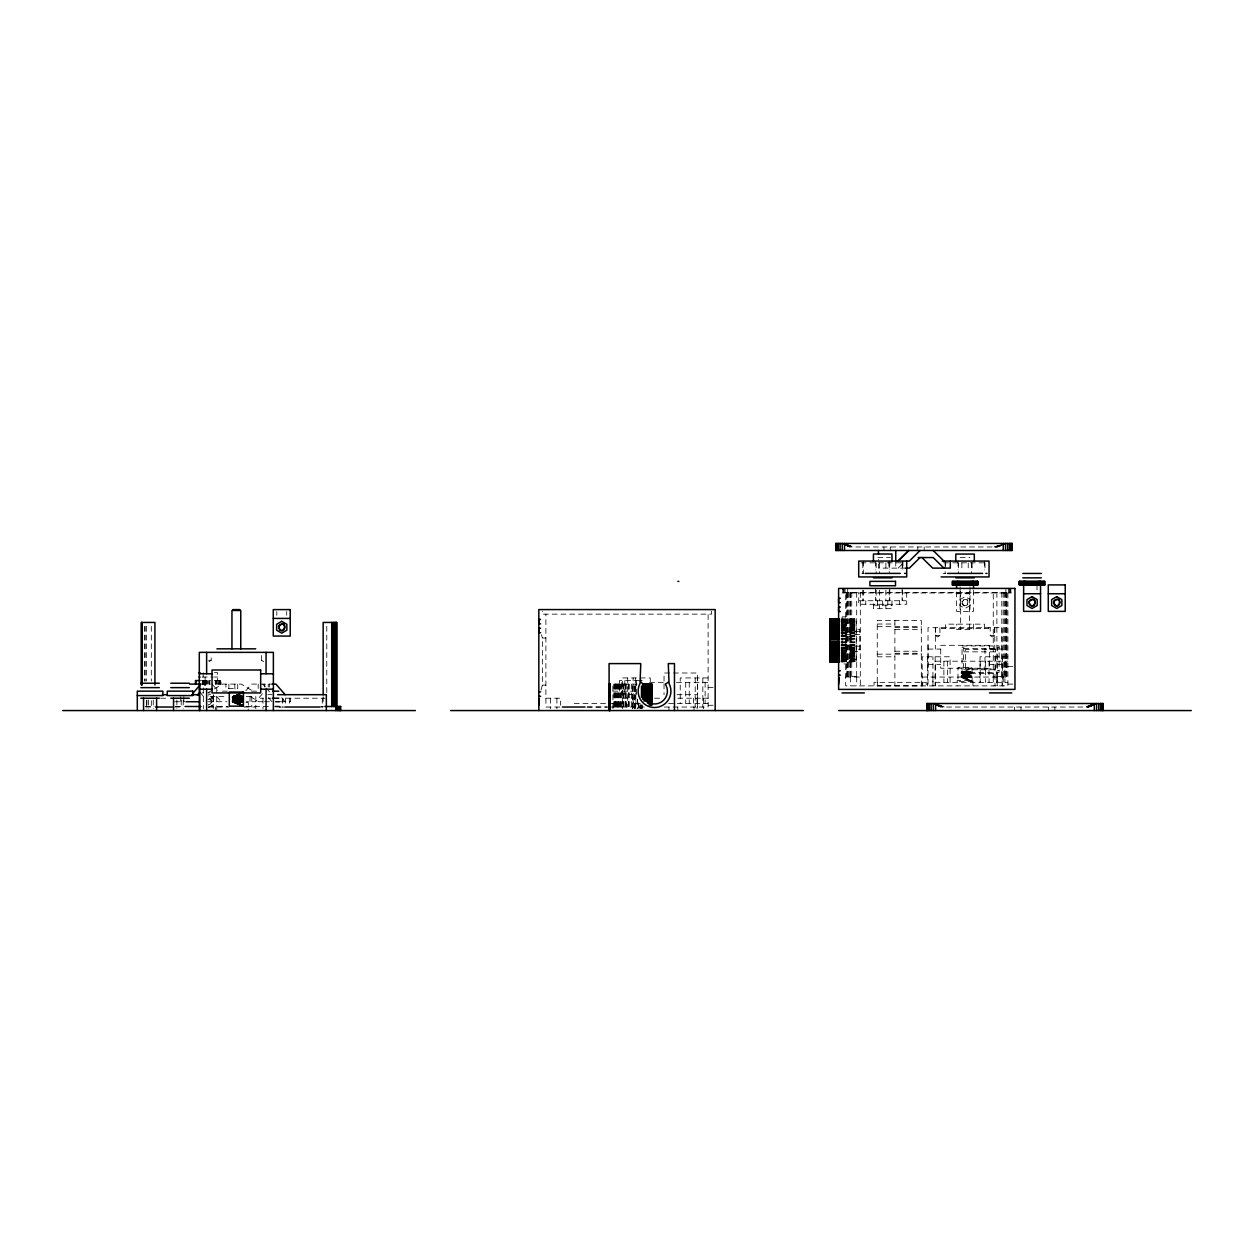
<?xml version="1.0" encoding="UTF-8"?>
<svg xmlns="http://www.w3.org/2000/svg" width="1254" height="1254" viewBox="0 0 1254 1254"><rect width="100%" height="100%" fill="white"/><g stroke="black" fill="none" stroke-linecap="round" stroke-linejoin="round"><path stroke-width="0.75" stroke-dasharray="5 3.75" d="M633.145 698.212L633.145 707.037L633.145 677.944M697.396 698.212L697.396 707.037L697.396 677.944M932.929 677.05L932.929 685.875L932.929 656.782M997.181 677.05L997.181 685.875L997.322 647.691L999.093 647.691M971.662 677.458C972.9 673.602 963.511 675.263 967.006 676.611C958.699 675.091 972.226 680.891 971.239 675.922M971.662 673.774C973.323 670.185 961.661 670.702 961.207 673.1C965.392 675.687 966.897 673.508 967.006 672.661M961.912 675.483L970.408 675.467L964.545 675.671L970.204 675.545L970.674 677.379L970.502 675.42L962.053 675.42L961.175 676.611L965.799 677.521L966.74 675.608L968.323 675.922M967.006 672.802L966.019 673.429L965.58 671.799L962.304 671.799L970.58 671.783L970.847 672.802L970.502 673.853L970.549 671.752L961.912 671.815L970.549 671.752L962.147 671.752L967.383 671.799M971.254 672.16L971.536 673.853L962.163 673.837L966.787 673.727L967.336 672.614L961.975 671.768L967.963 671.752L962.147 671.752M967.006 676.611C964.467 676.752 969.64 677.458 964.639 677.489M967.931 672.332L963.464 672.426L966.85 671.799L964.357 672.254L966.442 672.505L966.395 673.429L968.323 672.254M970.721 673.586C953.73 674.574 966.364 673.273 967.916 672.505M967.916 673.1L966.379 673.523L965.988 672.254L965.674 673.853L962.1 673.853L970.549 673.853L962.037 673.806L968.715 673.853M970.455 671.752L962.147 671.768L968.307 673.257M963.385 672.943C975.753 671.909 953.479 675.436 969.154 676.172M967.006 676.47L966.991 677.411L962.179 677.536L971.536 677.521L965.674 677.505L967.006 675.843L965.799 677.521L961.928 677.505M970.831 672.943L961.175 672.943L967.602 672.003L961.787 672.16M966.787 676.611C965.345 675.937 965.784 676.925 967.586 675.843M967.273 672.426L967.43 671.752M967.586 676.016C962.492 675.013 960.282 679.762 969.013 677.521L962.1 677.521L970.11 677.411M962.147 677.521L968.793 677.442L965.846 677.536L966.332 675.608L967.006 676.172L962.037 675.451L970.298 675.624M967.006 675.843L966.035 677.521L969.044 677.505M967.916 676.768C954.639 680.953 969.671 673.884 965.972 677.113C957.79 677.771 965.392 674.26 969.624 675.592M961.207 672.505L999.093 672.379L999.093 645.935L962.053 645.935L962.053 672.379C970.847 678.195 963.276 670.827 966.928 672.254M970.11 677.176L962.21 677.066L962.21 675.875L968.558 675.42L963.558 675.514L963.793 673.586L962.179 673.853L963.182 672.943L967.586 673.257M963.182 672.943L962.194 672.254L967.242 672.332L961.724 671.925L970.235 672.16M962.226 677.505L966.959 677.505L962.163 677.505L966.991 677.458L965.502 677.505L965.502 671.752L967.147 671.768L962.304 671.752L966.05 671.768L962.21 672.207L965.862 672.081L966.364 673.602L961.99 673.664M962.147 675.42C966.944 674.197 969.013 680.326 962.523 677.411L966.568 677.113M965.941 673.602L961.379 673.429L971.552 673.853L962.163 673.837L965.502 673.821L966.238 672.802L965.643 673.837L961.724 673.664M967.633 673.821L962.351 673.837L968.48 673.853L965.799 673.821L966.787 672.802M970.815 676.831L961.207 676.768L967.602 677.191L964.42 675.843L968.182 675.436M968.793 675.514L964.859 675.451L970.518 675.42L962.21 675.875L963.636 675.577L963.48 672.081L969.154 672.505M967.351 672.943L961.614 672.661M966.991 671.815L965.721 672.52M961.818 675.545C968.778 674.495 967.477 672.975 961.708 673.727M962.084 671.862L966.066 671.768L965.376 673.586M968.48 673.853L966.756 673.523M966.677 673.257L962.21 673.398L968.292 673.1M965.69 671.768C966.411 672.348 967.289 671.94 963.918 672.081M962.037 676.329L966.129 677.191L966.113 675.483L962.273 675.42L968.01 675.436L962.304 675.42L966.568 675.843M966.74 673.664L963.197 673.712M963.683 676.611L965.737 675.749L967.273 676.094L963.495 676.172L967.32 676.611M967.273 673.351L962.382 673.853L966.991 673.79L963.041 673.351M970.392 672.144L963.527 672.52L965.298 672.081M966.991 677.27C966.003 678.665 963.511 674.777 967.116 675.812L965.533 675.734M966.176 676.611L961.442 675.922M970.831 673.1L961.207 673.1L966.238 673.257L963.824 672.928M963.495 676.094L969.64 675.843M966.803 673.837L961.285 673.179M966.332 672.943L962.21 673.398L964.451 673.727M967.586 676.846L962.21 677.066L966.27 677.113M971.207 676.737C954.905 677.709 970.957 676.658 961.787 675.843M962.273 675.436L963.95 675.545C972.963 669.949 950.704 680.06 970.627 675.483M963.197 673.1L964.655 673.1L962.179 673.257L966.568 673.257M963.605 676.941L972.101 681.471L957.993 681.471L957.993 667.363L972.101 667.363L972.101 681.471L963.605 676.941L968.292 676.768M970.392 675.828L964.154 675.843L964.89 676.376M965.69 672.254L963.636 672.426M962.461 673.649L963.84 673.1L961.504 673.179M969.499 675.734L964.922 676.172L969.844 676M966.395 673.429L962.32 673.539L967.069 673.508L964.295 673.257L966.191 673.1M541.038 690.139L542.355 685.107L542.355 638.035L541.477 634.696M966.097 673.351L962.131 673.1M964.561 673.351L971.207 673.069M966.332 673.664L969.561 673.712M971.286 672.066L963.918 672.128L972.101 667.363L962.21 672.207L964.828 672.426M964.31 672.332L964.483 673.523L967.289 673.147M967.116 677.521L964.138 676.611M963.965 673.429L961.348 673.1M970.69 677.332L962.414 677.521L966.615 677.521M967.273 677.113L964.028 676.941L972.101 681.471C947.93 674.307 977.524 678.743 961.818 677.411L963.354 677.27M964.953 672.081C957.946 671.799 968.386 671.454 964.702 672.003L969.185 672.332M965.941 677.113L961.614 676.329M964.655 675.451L967.147 675.436L962.508 675.42L970.11 675.545L961.473 676.172M962.429 677.505L966.176 677.348L962.147 676.846M965.266 673.429L966.16 673.257M245.831 690.719L251.568 684.104L272.181 684.104M262.399 693.807L255.518 701.738L246.145 701.738M965.799 673.602L962.398 673.853L965.533 673.539M968.496 671.752L967.68 671.768M968.323 677.019L964.295 676.314M898.115 568.125L903.46 562.827M965 675.467L967.242 675.436L962.084 675.545L964.937 675.687M962.837 675.671L969.154 675.561M964.718 676.172L963.527 676.188L966.426 676.016M963.871 675.608L966.066 673.821L965.204 673.79M969.561 677.379L963.213 676.784L969.185 676.941M968.981 677.505L967.649 677.536L970.549 677.521L963.354 677.489L972.101 681.471L963.777 677.019L966.191 676.768L961.442 677.019M962.962 677.521L966.066 677.505M962.131 676.031L966.238 676.941L962.131 676.768M962.994 671.752L970.204 671.878L962.523 671.768M209.01 661.626L211.205 660.309L211.205 655.544M939.92 627.674L939.92 635.621L937.71 636.938L935.515 635.621L935.515 627.674M994.579 627.674L994.579 635.621L992.384 636.938L990.174 635.621L990.174 627.674M970.58 671.783L964.514 671.94L965.611 671.752M207.96 692.772L212.772 689.888M214.371 688.916L222.397 684.104L241.254 684.104L252.477 690.844M207.96 699.826L214.371 695.97M965.016 677.473L965.69 677.458M970.11 673.492L962.414 673.853L964.483 673.774M208.274 707.648L213.384 704.701L213.384 698.791L208.274 695.845M970.173 605.51L965.063 608.456L959.953 605.51L959.953 599.6L965.063 596.653L970.173 599.6M965.815 675.608L964.765 676.016L965.705 675.843M846.56 544.142L853.284 546.963L843.629 544.017L850.275 546.963L842.986 544.142L849.961 546.963L842.798 544.142L849.82 546.963L997.949 546.963L1005.003 544.142L995.598 546.963L1001.429 544.142M1094.491 704.09L1086.669 707.037L1092.5 704.215M1004.14 544.017L994.485 546.963L1001.209 544.142M1095.212 704.09L1087.422 707.037L1093.66 704.215M1095.777 704.09L1088.064 707.037L1094.46 704.215M935.453 704.215L941.848 707.037L934.058 704.215L941.033 707.037L933.869 704.215L940.892 707.037L1089.021 707.037L1095.949 704.215L1088.064 707.037M1092.281 704.215L1085.556 707.037L1093.598 704.09M995.598 546.963L1002.432 544.142M1086.669 707.037L1093.504 704.215M996.35 546.963L1003.247 544.142M1087.422 707.037L1094.319 704.215M997.494 546.963L1004.501 544.142M962.617 675.53L965.58 675.467M1095.918 704.215L1089.021 707.037M1088.566 707.037L1095.573 704.215M964.655 671.94L965.627 671.862L961.473 672.505M961.614 676.611L967.351 676.47M964.561 673.179L969.185 673.257M965.423 677.505L963.15 677.113M962.053 647.691L963.824 647.691L963.15 673.837L963.95 673.696M964.373 676.846L966.787 676.768M963.48 677.458L972.101 681.471M964.342 677.113L965.658 676.846L961.175 676.611L970.831 676.611M964.843 673.617L966.176 673.664M964.906 676.016L966.568 676.016M965.266 672.505L966.568 672.426M963.072 677.411L964.342 677.411M963.26 675.608L965.941 675.843M970.173 671.752L963.527 671.752M962.037 672.943L964.373 672.943M963.229 677.505L964.122 677.536M969.859 671.768L963.918 672.128M969.546 671.862L970.424 671.783M969.044 675.436L969.546 675.545M966.536 672.003L967.179 671.768M963.527 676.188L965.266 676.094M963.495 673.837C964.577 674.025 962.617 676.361 963.95 675.451M963.527 672.222L964.498 672.442L962.147 672.426M965.016 673.257L965.941 673.257M969.499 677.505L968.715 677.521M968.919 671.768L963.668 671.752M965.251 676.016L963.103 675.749M962.194 675.922L964.498 676.11L962.147 676.094M962.508 675.436L965.392 675.514M967.195 672.254L965.611 672.332M969.076 671.768L970.267 671.752L969.201 671.752M965.047 672.661L963.824 672.646L967.336 672.614M963.683 672.943L964.828 672.928M967.9 673.853L969.969 673.837M962.32 677.207L967.069 677.191M963.542 675.514L963.291 673.821L963.668 675.42M961.442 673.351L963.244 673.335M963.072 677.207L967.837 677.489M962.774 672.943L969.687 672.943L961.175 672.661L970.188 672.363M962.774 676.611L969.687 676.611M965.125 672.677L969.154 672.661M963.354 672.505L969.154 672.802M964.687 675.749L969.185 676.016M961.504 676.846L963.636 676.846L961.348 676.768M963.103 672.081L964.702 672.081M877.863 557.544L890.293 557.544M960.203 557.591L969.906 557.591M861.012 562.827L904.4 562.827M943.525 562.827L948.823 562.827M952.742 562.827L986.13 562.827M905.576 568.125L878.474 568.125L878.474 559.3M861.937 573.407L863.975 573.407M943.118 573.407L945.751 573.407M842.139 592.985L1011.429 592.985M956.583 593.738L973.527 593.738M859.241 600.744L906.172 600.744M873.442 605.149L891.97 605.149M845.666 616.874L842.139 616.874L842.139 663.946L845.666 663.946M841.136 618.896L856.247 618.896L856.247 661.924L841.136 661.924M841.136 619.257L856.247 618.99M841.136 619.523L856.247 619.523M841.136 619.899L856.247 619.993M841.136 620.244L856.247 620.244M841.136 620.495L856.247 620.495M841.136 620.981L856.247 620.981M841.136 621.216L856.247 621.216M841.136 621.388L856.247 621.388M841.136 621.843L856.247 621.843M841.136 622.125L856.247 622.125M849.193 622.235L856.247 622.235M841.136 622.689L856.247 622.799M841.136 623.646L856.247 623.583M877.251 624.022L894.886 624.022M841.136 624.335L856.247 624.335M841.136 624.743L856.247 624.743M841.136 625.495L856.247 625.495M841.136 625.668L856.247 625.668M841.136 626.326L856.247 626.326M877.251 626.655L921.329 626.655M841.136 627L856.247 627M894.886 627.549L921.329 627.549M841.136 627.658L856.247 627.658M841.136 628.05L856.247 628.05M841.136 628.583L856.247 628.583M849.193 629.304L859.774 629.304L859.774 651.531L849.193 651.531M841.136 629.524L856.247 629.524M894.886 629.602L921.329 629.602M841.136 630.072L856.247 630.072M841.136 630.684L856.247 630.684M841.136 631.091L856.247 631.091M859.774 631.593L846.011 631.593L846.011 649.227L859.774 649.227M841.136 632.282L856.247 632.282M841.136 632.706L856.247 632.706M841.136 633.505L856.247 633.505M841.136 633.787L856.247 633.787M846.011 634.634L859.774 634.634M841.136 635.198L856.247 635.198M841.136 635.48L856.247 635.48M935.515 635.621L939.92 635.621M990.174 635.621L994.579 635.621M841.136 636.483L856.247 636.483M841.136 636.624L856.247 636.624M542.355 638.035L545.882 638.035M841.136 638.223L856.247 638.223M841.136 638.364L856.247 638.364M841.136 639.54L856.247 639.54M841.136 641.296L856.247 641.296M841.136 642.471L856.247 642.471M841.136 642.612L856.247 642.612M841.136 644.211L856.247 644.211M841.136 644.352L856.247 644.352M841.136 645.355L856.247 645.355M928.023 645.308L928.023 668.241M841.136 645.638L856.247 645.638M846.011 646.202L859.774 646.202M841.136 647.048L856.247 647.048M841.136 647.33L856.247 647.33M841.136 648.13L856.247 648.13M841.136 648.553L856.247 648.553M963.824 648.584L997.322 648.584M928.023 649.07L940.719 649.07M989.375 649.07L1002.087 649.07M841.136 649.744L856.247 649.744M841.136 650.152L856.247 650.152M841.136 650.763L856.247 650.763M841.136 651.312L856.247 651.312M894.886 651.218L921.329 651.218M963.824 651.845L997.322 651.845M841.136 652.252L856.247 652.252M841.136 652.785L856.247 652.785M841.136 653.177L856.247 653.177M894.886 653.287L921.329 653.287M841.136 653.836L856.247 653.836M877.251 654.165L921.329 654.165M841.136 654.51L856.247 654.51M841.136 655.168L856.247 655.168M841.136 655.34L856.247 655.34M841.136 656.093L856.247 656.093M841.136 656.5L856.247 656.5M877.251 656.814L894.886 656.814M1007.902 656.782L980.017 656.782L980.017 682.348M841.136 657.253L856.247 657.19M841.136 658.036L856.247 658.146M849.193 658.601L856.247 658.601M841.136 658.711L856.247 658.711M841.136 658.993L856.247 658.993M841.136 659.855L856.247 659.855M208.556 660.309L211.205 660.309M261.475 655.544L261.475 660.309L263.215 660.309M841.136 660.356L856.247 660.356M841.136 660.592L856.247 660.592M841.136 660.936L856.247 660.936M841.136 661.313L856.247 661.313M935.076 661.187L1007.902 661.187M841.136 661.579L856.247 661.579M841.136 661.595L856.247 661.595M928.023 664.495L940.719 664.495M989.375 664.495L1002.087 664.495M1007.902 666.47L1013.201 666.47M963.824 669.746L997.322 669.746M997.322 670.624L999.093 670.624M961.567 672.081L969.499 672.066M214.418 672.646L217.538 672.646L217.538 680.577M961.787 673.429L997.322 673.523M961.567 675.749L970.235 675.843M961.207 676.172L971.207 676.172M961.175 676.329L969.687 676.329M202.145 677.05L213.384 677.05M214.418 677.05L217.538 677.05M845.666 677.05L860.307 677.05L860.307 685.875M922.192 677.05L1007.902 677.05M708.118 677.944L680.232 677.944L680.232 703.51M201.486 680.577L210.5 680.577M214.23 680.577L221.065 680.577L221.002 684.104L214.23 684.104M639.399 680.577L619.46 680.577L619.46 691.158M649.541 682.348L663.397 682.348M676.486 682.348L708.118 682.348M935.076 682.348L1007.902 682.348M200.828 684.104L210.311 684.104M637.22 684.104L612.861 684.104L612.971 708.667M1007.902 684.104L1013.201 684.104M542.355 685.107L545.882 685.107M708.118 687.631L713.416 687.631M222.397 691.158L228.056 691.158M251.568 691.158L259.076 691.158M612.924 691.158L636.907 691.158M201.941 692.929L203.462 692.929M208.274 692.929L210.311 692.929M208.525 694.685L210.578 694.685M267.807 694.685L272.118 694.685M677.066 694.685L697.537 694.685L697.537 673.006L664.04 673.006L664.04 682.035M210.123 696.456L227.052 696.456M246.207 696.456L253.512 696.456M160.637 698.212L168.506 698.212M260.268 698.212L263.418 698.212M267.964 698.212L271.083 698.212M286.116 698.212L325.147 698.212M545.882 698.212L560.522 698.212L560.522 705.265M622.407 698.212L637.032 698.212M654.557 698.212L662.363 698.212M677.818 698.212L708.118 698.212M174.619 701.738L184.746 701.738M208.133 701.738L227.052 701.738M262.666 701.738L258.888 701.738L249.264 695.97M264.453 701.738L272.118 701.738M280.426 701.738L290.583 701.738L290.583 698.212M246.003 702.632L248.339 702.632L248.214 710.563M574.269 703.51L607.14 703.51M608.833 703.51L626.467 703.51L626.467 707.037M635.292 703.51L642.346 703.51M668.554 703.51L708.118 703.51M708.118 705.265L713.416 705.265M145.229 706.504L154.038 706.504M175.544 706.504L184.416 706.504M208.76 706.504L227.899 706.504M245.878 706.504L271.287 706.504M320.726 706.504L323.203 706.504M145.73 707.037L153.662 707.037M174.619 707.037L183.225 707.037M208.525 707.037L228.996 707.037M244.091 707.037L255.283 707.037M281.586 707.037L283.733 707.037M320.993 707.037L323.14 707.037M559.739 707.037L545.882 707.037L545.882 614.146M586.872 707.037L645.34 707.037M664.291 707.037L708.118 707.037L708.118 614.146M587.499 707.037L607.014 707.037M608.833 707.037L622.407 707.037M966.129 672.081L962.508 671.768L965.329 672.363M961.912 673.602L969.844 673.273M969.06 673.853L970.251 673.853M962.806 672.505L967.571 672.943M962.806 676.172L967.571 676.611M961.442 672.254L963.244 672.269L961.316 672.332M965.251 676.329L963.871 676.329L965.031 676.47M965.533 672.066L967.069 672.081M961.316 676.016L963.182 676.031M963.824 676.596L964.922 677.113M962.084 677.411L964.843 677.348M963.809 673.257L965.266 673.069M962.194 677.019L965.345 676.956M964.624 672.348L963.558 672.175M962.241 675.843L963.997 675.922M964.984 673.1L964.138 672.975M936.315 704.09L944.356 707.037L937.631 704.215M846.325 544.142L852.171 546.963L843.049 544.017M935.421 704.09L943.243 707.037L937.412 704.215M934.7 704.09L942.491 707.037L936.252 704.215M843.268 544.142L850.275 546.963M934.34 704.215L941.346 707.037M843.801 544.142L850.776 546.963M842.892 544.142L849.82 546.963M844.506 544.142L851.419 546.963M935.594 704.215L942.491 707.037M845.337 544.142L852.171 546.963M936.409 704.215L943.243 707.037M261.475 660.309L263.685 661.626M281.664 697.773L285.113 701.738M262.807 684.104L265.111 686.753M266.256 688.085L270.848 693.368M268.544 697.773L271.993 701.738M212.051 684.104L217.788 690.719M216.644 696.456L221.221 701.738M200.091 692.49L203.54 696.456M969.452 629.445L969.452 591.559M1054.896 707.037L1054.896 710.563M1048.548 707.037L1048.548 710.563M1037.011 584.913L1037.011 590.587M1021.007 707.037L1021.007 710.563M1014.658 707.037L1014.658 710.563M1010.896 588.408L1010.896 592.452L842.672 592.452L842.672 588.408M1010.238 588.408L1010.238 592.452M1009.486 588.408L1009.486 592.452M1008.498 588.408L1008.498 592.452M1007.902 592.985L1007.902 685.875L845.666 685.875L845.666 592.985M1006.852 592.452L1006.852 676.533L993.262 676.533L993.262 592.452M1006.649 592.452L1006.649 676.533M1006.178 592.452L1006.178 676.533M1005.88 588.408L1005.88 592.452M1005.426 592.452L1005.426 676.533M1004.909 661.187L1004.909 682.348M1004.454 592.452L1004.454 676.533M1003.231 592.452L1003.31 676.533M1003.231 677.05L1003.231 685.875M1002.604 656.782L1002.604 685.875M1002.087 685.875L1002.087 627.674L928.023 627.674L928.023 685.875M1001.821 592.452L1001.821 676.533M996.883 592.452L996.883 676.533M996.883 677.05L996.883 685.875M994.767 627.674L994.767 649.07M994.986 656.782L994.986 685.875M993.262 677.05L993.262 685.875M989.03 661.187L989.03 682.348M988.654 627.674L988.654 628.567L941.378 628.567L941.378 627.674M985.503 661.187L985.503 682.348M984.986 562.827L984.986 569.88M984.986 648.584L984.986 669.746M984.453 561.071L984.453 569.88M984.453 628.567L984.453 624.147L945.657 624.147L945.657 628.567M980.22 661.187L980.22 682.348M973.527 590.211L973.527 611.372L956.583 611.372L956.583 590.211M973.402 624.147L973.402 629.445L956.677 629.445L956.677 624.147M972.979 685.875L972.979 680.577L957.147 680.577L957.147 685.875M972.116 562.827L972.116 569.88M971.584 562.874L971.584 573.454M970 586.809L970 611.372M968.229 562.874L968.229 569.927M961.881 562.874L961.881 569.927M960.642 591.559L960.642 629.445M960.109 586.809L960.109 611.372M958.542 562.874L958.542 573.454M958.009 561.071L958.009 569.88M950.077 682.348L950.077 656.782L922.207 656.782L922.192 685.875L874.054 685.875L874.054 682.348L926.251 682.348L926.251 685.875M947.413 661.187L947.413 682.348M945.657 561.071L945.657 566.353M945.124 562.827L945.124 573.407M943.886 661.187L943.886 682.348M935.343 627.674L935.343 649.07M935.343 664.495L935.343 685.875M935.123 656.782L935.123 685.875M927.49 656.782L927.49 685.875M924.182 546.963L924.182 550.49M922.725 682.348L922.725 685.875M921.329 685.875L921.329 620.479L877.251 620.479L877.251 685.875M917.818 546.963L917.818 550.49M906.705 592.452L906.705 604.271L858.708 604.271L858.708 592.452M902.958 561.071L902.958 568.125M902.629 562.827L902.629 569.88M902.629 590.164L902.629 600.744M902.096 561.071L902.096 569.88M902.096 588.408L902.096 600.744M899.635 600.744L899.635 604.271M895.748 561.071L895.748 568.125M894.886 620.479L894.886 685.875M891.97 600.744L891.97 608.676L873.442 608.676L873.442 600.744M890.293 546.963L890.293 550.49M889.76 561.071L889.76 569.88M889.76 588.408L889.76 600.744M889.227 562.827L889.227 573.407M889.227 590.164L889.227 600.744M888.992 561.071L888.992 568.125M887.816 600.744L887.816 605.149M885.888 562.827L885.888 569.88M885.888 590.164L885.888 600.744M885.888 605.149L885.888 608.676M883.929 546.963L883.929 550.49M882.706 600.744L882.706 605.149M879.524 562.827L879.524 573.407M879.524 590.164L879.524 600.744M879.524 605.149L879.524 608.676M877.596 600.744L877.596 605.149M877.581 682.348L877.581 685.875M876.185 562.827L876.185 573.407M876.185 590.164L876.185 600.744M875.653 561.071L875.653 569.88M875.653 588.408L875.653 600.744M865.777 600.744L865.777 604.271M863.301 561.071L863.301 573.407M863.301 590.164L863.301 600.744M862.783 562.827L862.783 573.407M862.783 590.164L862.783 600.744M860.307 592.452L860.307 676.533L846.732 676.533L846.732 592.452M856.686 592.452L856.686 676.533M856.686 677.05L856.686 685.875M851.748 592.452L851.748 676.533M850.337 592.452L850.337 676.533M850.337 677.05L850.337 685.875M850.259 592.452L850.259 676.533M849.115 592.452L849.115 676.533M848.143 592.452L848.143 676.533M847.688 588.408L847.688 592.452M847.39 592.452L847.39 676.533M846.92 592.452L846.92 676.533M845.071 588.408L845.071 592.452M844.083 588.408L844.083 592.452M843.331 588.408L843.331 592.452M842.86 588.408L842.86 592.452M711.645 611.09L711.645 614.146L542.355 614.146L542.355 611.09M705.124 682.348L705.124 703.51M703.447 698.212L703.447 708.792M702.82 677.944L702.82 707.037M697.099 698.212L697.099 708.792M695.202 677.944L695.202 707.037M694.011 707.037L694.011 710.563M693.478 698.212L693.478 707.037M689.245 682.348L689.245 703.51M685.719 682.348L685.719 703.51M677.787 707.037L677.787 710.563M668.962 707.037L668.962 710.563M664.04 683.853L664.04 694.685M650.293 681.627L650.293 677.944L622.407 677.944L622.454 708.667M642.424 704.889L642.424 708.667M641.484 704.889L641.484 708.667M640.935 704.889L640.935 708.667M640.324 704.889L640.324 708.667M639.916 704.889L639.916 708.667M638.725 703.008L638.725 708.667M638.302 703.008L638.302 708.667M637.502 699.23L637.502 708.667M637.22 699.23L637.22 708.667M636.358 680.577L636.358 694.34L621.765 694.34L621.765 680.577M635.809 684.104L635.809 708.667M635.339 677.944L635.527 708.667M631.467 684.104L631.467 708.667M629.712 684.104L629.712 708.667M628.536 684.104L628.536 708.667M628.395 684.104L628.395 708.667M627.705 677.944L627.705 707.037M626.796 684.104L626.655 708.667M625.652 684.104L625.652 708.667M625.37 684.104L625.37 708.667M624.805 680.577L624.805 694.34M623.959 684.104L623.959 708.667M623.677 684.104L623.677 708.667M622.862 684.104L622.862 708.667M621.263 684.104L621.263 708.667M620.855 684.104L620.855 708.667M620.244 684.104L620.244 708.667M619.695 684.104L619.695 708.667M618.755 684.104L618.755 708.667M618.222 684.104L618.222 708.667M617.814 684.104L617.814 708.667M617.172 684.104L617.172 708.667M616.482 684.104L616.482 708.667M615.839 684.104L615.839 708.667M615.667 684.104L615.667 708.667M614.899 684.104L614.899 708.667M614.507 684.104L614.507 708.667M613.755 684.104L613.802 708.667M556.901 698.212L556.901 708.792M550.553 698.212L550.553 708.792M326.777 626.342L326.777 692.819M323.156 696.738L323.156 704.56M322.294 698.212L322.294 707.037M289.658 698.212L289.658 705.265M286.696 611.497L286.696 615.275M285.583 698.07L285.583 704.826M282.887 698.212L282.887 701.738M282.432 698.212L282.432 707.037M276.805 611.497L276.805 615.275M269.312 684.104L269.312 687.051M268.231 684.104L268.231 687.051M264.829 684.104L264.829 687.051M262.995 698.212L262.995 708.792M258.183 684.104L258.183 688.524M255.816 696.456L255.816 708.792M251.756 696.456L251.756 707.037M250.016 696.456L250.016 701.738M237.727 684.104L237.727 688.524L225.924 688.524L225.924 684.104M234.78 684.104L235 691.158M228.871 684.104L228.871 688.524M220.704 680.577L220.704 684.104M220.234 680.577L220.234 684.104M219.607 680.577L219.607 684.104M218.807 680.577L218.807 684.104M217.851 680.577L217.851 684.104M216.754 692.929L216.754 680.577L216.503 684.104M216.754 696.848L216.754 710.563M216.205 680.577L216.205 684.104M215.782 680.577L215.782 684.104M215.547 680.577L215.547 684.104M215.249 680.577L215.249 684.104M215.422 707.037L215.422 710.563M213.619 694.685L213.619 701.738M213.227 695.453L213.227 708.667M211.895 696.456L211.895 707.037M209.826 680.577L209.826 684.104M209.293 680.577L209.293 684.104M208.274 680.577L208.274 684.104M207.255 680.577L207.255 684.104M206.738 680.577L206.738 684.104M206.252 680.577L206.252 684.104M205.28 680.577L205.452 688.524M205.107 677.05L205.107 684.104M204.339 680.577L204.371 688.524M203.744 680.577L203.744 684.104M203.462 680.577L203.462 684.104M203.164 672.646L203.164 677.05M203.336 687.897L203.336 708.667M202.662 680.577L202.662 684.104M202.333 680.577L202.333 684.104M183.852 696.456L183.852 701.738M183.225 699.983L183.225 708.792M181.219 699.983L181.219 707.037M180.764 696.456L180.764 701.738M176.877 699.983L176.877 708.792M153.254 699.983L153.254 708.792M151.311 626.342L151.311 681.094M151.311 700.641L151.311 706.504M148.583 699.983L148.583 708.792M146.906 699.983L146.906 708.792M146.373 626.342L146.373 681.094M146.373 700.641L146.373 706.504M144.962 626.342L144.962 681.094M144.884 626.342L144.884 681.094M211.456 701.738L210.531 703.996L208.274 704.92A3.182 3.182 0 0 0 211.456 701.738L210.531 699.497L208.274 698.572A3.182 3.182 0 0 1 211.456 701.738M961.99 601.732C966.317 615.542 972.649 591.935 961.99 601.732M963.48 675.436L963.307 673.837L963.511 675.42M968.449 677.521L967.649 677.536L968.48 677.536M989.375 645.308L940.719 645.308L940.719 668.241L989.375 668.241L989.375 645.308M995.566 649.462L965.58 649.462L965.58 668.852L995.566 668.852L995.566 649.462M856.247 659.447L841.136 659.447L856.247 659.62M634.524 708.667L634.524 684.104L634.383 708.667M632.784 708.667L632.784 684.104L632.627 708.667M963.464 605.306A3.182 3.182 0 0 0 968.245 602.547A3.182 3.182 0 0 0 963.464 599.804A3.182 3.182 0 0 0 963.464 605.306"/><path stroke-width="1.5" d="M239.608 697.945L238.182 697.788M233.213 702.146L239.608 701.707M242.022 700.359L233.009 700.296C246.85 702.365 226.504 697.851 239.216 697.945M538.828 705.469L539.345 698.588M838.612 684.308L839.13 677.426M241.27 698.525L233.322 697.396L233.918 696.487L241.834 696.44L233.213 696.503L241.317 696.456M242.492 697.757C242.367 699.481 233.855 698.274 238.871 697.945M238.526 698.494L233.213 698.478L237.962 697.945M240.094 698.525L233.322 698.509L239.749 698.541L233.385 698.415L237.617 697.788L235.329 697.945L234.937 700.124L241.834 700.108L233.213 700.171M237.711 698.039L236.285 698.353M238.887 701.707L233.448 702.209L241.27 702.209L233.213 701.958L242.1 701.629M238.573 701.707L233.448 702.193L241.411 702.099M238.229 697.945C232.225 697.773 234.31 699.215 238.573 698.039C231.018 702.726 252.352 699.074 234.169 700.281C230.438 703.322 242.1 701.519 235.799 702.146M241.928 700.171L233.448 700.108L239.812 700.14L233.808 700.234L234.937 700.265C232.57 694.465 239.718 702.851 242.116 697.835M240.298 698.541L233.777 698.509L241.834 698.541M232.993 698.415L238.809 698.525L233.605 698.541L236.865 698.525L234.655 698.29M238.041 698.353L236.144 698.509M232.742 701.707L238.276 702.146L233.589 702.193L237.335 701.629L235.877 701.519M237.523 697.788L236.144 697.945L240.486 697.945M238.965 700.108C241.129 699.246 236.473 702.13 237.508 698.29M236.99 701.707L240.486 701.629M236.097 702.146L233.291 702.036L238.291 701.958L233.526 702.193L238.276 702.146L233.479 701.629L234.655 701.723M238.479 700.124L233.26 700.14L236.928 700.234L237.367 698.431L234.937 700.202M237.821 698.353L233.213 698.29M236.99 698.039L233.714 698.541L238.432 698.117L232.789 697.867M235.83 701.801L233.62 701.895L237.429 701.707L232.852 701.879L238.182 702.052M235.799 701.754L234.906 701.629L243.401 706.159L243.401 692.051L229.294 692.051L229.294 706.159L243.401 706.159L235.329 701.629L243.401 706.159L233.573 702.209L240.298 702.209L238.668 702.209M237.633 698.353L241.473 697.788M234.451 698.133L235.94 698.117L232.586 697.867L242.821 698.541L240.345 698.541L241.536 698.541M242.602 700.359L242.947 702.146M234.859 701.707L237.006 701.801M233.009 698.353L241.129 697.961L232.492 697.788M235.752 698.415L234.451 698.525L235.25 698.384M235.062 698.039L233.51 698.086L238.542 697.945L233.479 698.039L234.796 697.867M235.799 702.099L234.451 702.193L235.282 701.707M233.448 696.456L242.837 696.425L242.947 698.462M239.389 696.487L235.031 696.44L241.881 696.472L233.009 696.613L239.545 696.456M610.416 684.104L609.068 684.104L609.162 710.563L609.068 663.601L640.778 663.601L640.01 683.493A16.396 16.396 0 0 0 640.01 698.729L641.045 700.422A16.396 16.396 0 0 0 668.037 700.422L669.056 698.729A16.396 16.396 0 0 0 669.056 683.493L668.288 663.601L674.464 663.601L674.464 710.563M239.812 696.456L233.573 696.44M235.156 701.879L243.401 706.159L233.761 702.005L236.708 702.083L234.655 701.958M192.802 693.368L199.684 685.436M197.395 695.139L199.684 692.49M237.037 702.036L233.714 702.193L236.943 702.052M238.699 696.456L233.793 696.425L238.244 696.456M920.06 550.49L909.354 561.071L858.708 561.071L858.708 576.934L906.705 576.934L906.705 561.071M920.044 557.544L909.354 568.125L905.576 568.125M239.655 702.193L233.699 702.209L241.411 701.864M236.959 696.487L238.26 696.44M233.103 700.234L240.094 700.202M235.172 700.296L237.335 698.509M236.536 701.707L238.417 701.832L233.009 702.036L241.991 702.021M235.533 701.738L236.834 701.895M237.257 700.296L238.244 700.14L235.94 700.14M668.288 682.223L665.341 684.167L665.921 685.139A12.869 12.869 0 0 1 665.921 697.099L665.122 698.415A12.869 12.869 0 0 1 643.945 698.415L643.145 697.099A12.869 12.869 0 0 1 643.145 685.139L643.725 684.167L640.778 682.223M236.144 702.036L238.229 701.707M235.94 696.472L233.683 696.44L236.896 696.44M236.285 702.193L233.84 702.193M235.078 698.384L234.075 698.494L241.411 698.18M236.724 698.086L237.006 698.117M234.012 696.55L243.401 692.051L234.106 696.55M234.968 702.193L240.094 702.193M234.153 698.525L241.991 698.353M237.821 700.296L233.385 700.234L235.987 700.281M234.216 700.296L237.602 700.234M237.257 702.036L237.852 701.879M237.758 696.456L238.119 696.44M234.043 700.249L241.207 700.202M240.674 700.124C243.919 700.249 223.463 700.014 241.364 700.187M233.385 696.55L237.335 696.456M234.012 702.099L237.68 702.162M237.178 696.613L233.714 696.456M234.42 702.099L241.489 701.597M234.137 696.456L236.395 696.44M234.012 700.14L236.881 700.155M235.36 698.541L234.67 698.494C236.379 701.723 231.974 699.168 236.928 700.249M238.573 696.503L232.852 696.769M234.435 700.124L237.461 700.108L234.137 700.124M235.172 700.124L234.874 698.415M235.25 702.193L243.401 706.159L233.808 702.099M241.16 696.456L240.376 696.456L241.677 696.503M241.708 696.472L240.69 696.487M234.811 700.108L234.608 698.525M236.489 698.384L235.94 698.4M240.752 696.44L235.407 696.487M235.031 696.44L240.204 696.44M241.505 700.108L235.721 700.218M241.254 700.171L240.956 700.124M232.789 698.117L236.175 698.039M239.138 698.509L239.295 698.525M241.473 696.456L240.376 696.456M238.526 702.162L240.094 702.13M240.784 702.209L242.821 702.209L240.345 702.209L241.536 702.224M234.294 696.691L236.191 696.691M234.42 696.55L239.2 696.754M235.956 696.848L239.78 696.848M918.194 557.544L933.18 557.544L943.901 568.125M942.271 561.071L989.045 561.071L989.045 576.934L941.064 576.934M865.15 573.407L900.262 573.407M904.636 573.407L905.482 573.407M947.491 573.407L982.619 573.407M985.832 573.407L986.992 573.407M1022.809 573.454L1041.322 573.454M873.442 577.828L891.97 577.828M955.799 577.859L974.311 577.859M1022.809 577.859L1041.322 577.859M677.881 581.386L678.853 581.386M977.854 581.386L952.272 581.386L952.272 584.913L977.854 584.913L977.791 581.386L977.759 584.913M1044.864 584.913L1019.283 584.913L1019.283 581.386L1044.864 581.386L1044.77 584.913M1023.593 593.738L1040.538 593.738M1048.281 593.738L1065.226 593.738M840.384 598.283L838.612 598.283L838.612 602.688L840.384 602.688M840.384 607.093L838.612 607.093L838.612 611.513L840.384 611.513M232.836 609.601L239.875 609.601M273.278 618.426L290.223 618.426M839.239 661.924L829.787 661.924L829.787 618.896L839.239 618.896M829.787 618.99L839.239 619.241M540.584 619.445L538.828 619.445L538.828 623.849L540.584 623.849M829.787 619.523L839.239 619.523M829.787 619.899L839.239 620.025M829.787 620.479L839.239 620.479M829.787 620.981L839.239 620.981M829.787 621.216L839.239 621.216M829.787 621.843L839.239 621.843M829.787 622.125L839.239 622.125M829.787 622.799L839.239 622.799M829.787 623.583L839.239 623.646M829.787 624.743L839.239 624.743M829.787 625.668L839.239 625.668M829.787 627L839.239 627M829.787 627.658L839.239 627.658M829.787 628.05L839.239 628.05M540.599 628.254L538.828 628.254L538.828 632.674L540.584 632.674M829.787 628.583L839.239 628.583M829.787 629.524L839.239 629.524M829.787 630.072L839.239 630.072M829.787 630.684L839.239 630.684M829.787 631.091L839.239 631.091M829.787 632.282L839.239 632.282M829.787 632.706L839.239 632.706M829.787 633.505L839.239 633.505M829.787 633.787L839.239 633.787M829.787 635.198L839.239 635.198M829.787 635.48L839.239 635.48M829.787 636.483L839.239 636.483M829.787 636.624L839.239 636.624M829.787 638.223L839.239 638.223M829.787 638.364L839.239 638.364M829.787 639.54L839.239 639.54M829.787 641.296L839.239 641.296M829.787 642.471L839.239 642.471M829.787 642.612L839.239 642.612M829.787 644.211L839.239 644.211M829.787 644.352L839.239 644.352M829.787 645.355L839.239 645.355M829.787 645.638L839.239 645.638M829.787 647.048L839.239 647.048M829.787 647.33L839.239 647.33M829.787 648.13L839.239 648.13M829.787 648.553L839.239 648.553M216.942 648.835L255.738 648.835M829.787 649.744L839.239 649.744M829.787 650.152L839.239 650.152M829.787 651.312L839.239 651.312M829.787 652.785L839.239 652.785M829.787 653.177L839.239 653.177M829.787 653.836L839.239 653.836M829.787 655.168L839.239 655.168M829.787 655.34L839.239 655.34M829.787 656.093L839.239 656.093M829.787 656.5L839.239 656.5M829.787 657.19L839.239 657.253M829.787 658.036L839.239 658.036M829.787 658.993L839.239 658.993M829.787 659.62L839.239 659.62M829.787 660.341L839.239 660.356M829.787 660.592L839.239 660.592M829.787 660.811L839.239 660.811M829.787 661.313L839.239 661.313M829.787 661.846L839.239 661.595M838.612 670.733L840.384 670.733M199.025 672.646L200.076 672.646M199.308 673.759L212.02 673.759M260.675 673.759L273.372 673.759M838.612 675.154L840.384 675.154M199.025 677.05L200.076 677.05M200.076 680.577L195.483 680.577L195.546 684.104M640.433 680.577L641.703 680.577M140.824 683.226L159.336 683.226M170.795 683.226L189.323 683.226M189.605 684.104L200.828 684.104M272.181 684.104L275.927 684.104L285.113 694.685M642.424 684.104L652.096 684.104L652.096 704.889M140.824 687.631L159.336 687.631M170.795 687.631L189.323 687.631M199.308 689.183L212.02 689.183M260.675 689.183L273.372 689.183M272.745 691.158L278.78 691.158M538.828 691.894L540.599 691.894M842.045 692.929L864.335 692.929M989.469 692.929L1011.759 692.929M162.503 694.685L167.033 694.685M191.752 694.685L199.182 694.685M277.604 694.685L326.353 694.685L326.353 710.563M137.297 695.578L162.863 695.578L162.863 691.158L137.297 691.158L137.297 710.563M538.828 696.315L540.599 696.315M236.928 697.114L232.742 696.942M232.492 697.193L234.545 697.193M140.824 698.212L159.336 698.212M170.795 698.212L189.323 698.212M233.15 698.212L241.928 698.462M272.557 698.212L278.78 698.212M232.852 700.437L239.875 700.296M234.733 700.704L232.742 700.61M232.492 700.861L234.545 700.861M232.492 701.456L234.545 701.456M186.047 701.738L199.182 701.738M232.554 701.629L242.821 702.209M275.614 701.738L279.485 701.738M233.15 701.879L241.928 702.146M185.31 706.504L200.938 706.504M275.19 706.504L279.093 706.504M324.864 706.504L340.79 706.504M155.668 707.037L172.19 707.037M279.579 707.037L280.426 707.037M284.799 707.037L319.927 707.037M585.022 707.037L562.341 707.037M62.7 710.563L415.387 710.563M450.656 710.563L803.344 710.563M838.612 710.563L1191.3 710.563M234.498 698.4L238.056 698.212M234.09 697.193L237.022 697.208M233.291 698.353L235.893 698.039M239.404 702.193L238.981 702.146M234.984 702.021L243.401 706.159M933.18 550.49L943.901 561.071M921.941 557.544L932.678 568.125L950.313 568.125L950.313 561.071M1103.128 710.563L1103.128 703.51L926.784 703.51L926.784 710.563M1102.83 703.51L1102.83 710.563M1101.952 703.51L1101.952 710.563M1100.542 703.51L1100.542 710.563M1098.723 703.51L1098.723 710.563M1096.592 703.51L1096.592 710.563M1094.303 703.51L1094.303 710.563M1044.488 581.386L1044.488 584.913M1044.033 581.386L1044.033 584.913M1043.391 581.386L1043.391 584.913M1042.591 581.386L1042.591 584.913M1041.651 581.386L1041.651 584.913M1040.538 581.386L1040.538 611.372L1023.593 611.372L1023.656 581.386M1040.287 581.386L1040.287 584.913M1039.989 581.386L1039.989 584.913M1039.566 581.386L1039.566 584.913M1039.049 581.386L1039.049 584.913M1038.406 581.386L1038.406 584.913M1037.685 581.386L1037.685 584.913M1036.886 581.386L1036.886 584.913M1036.008 581.386L1036.008 584.913M1035.067 581.386L1035.067 584.913M1034.095 581.386L1034.095 584.913M1033.092 581.386L1033.092 584.913M1032.073 581.386L1032.073 584.913M1031.054 581.386L1031.054 584.913M1030.036 581.386L1030.036 584.913M1029.064 581.386L1029.064 584.913M1028.139 581.386L1028.139 584.913M1027.261 581.386L1027.261 584.913M1026.446 581.386L1026.446 584.913M1025.725 581.386L1025.725 584.913M1025.098 581.386L1025.098 584.913M1024.565 581.386L1024.565 584.913M1024.142 581.386L1024.142 584.913M1023.844 581.386L1023.844 584.913M1022.496 581.386L1022.496 584.913M1021.54 581.386L1021.54 584.913M1020.74 581.386L1020.74 584.913M1020.113 581.386L1020.113 584.913M1019.643 581.386L1019.643 584.913M1019.345 581.386L1019.377 584.913M1011.759 543.437L1011.759 550.49M1010.865 543.437L1010.865 550.49M1009.47 543.437L1009.47 550.49M1007.652 543.437L1007.652 550.49M1005.52 543.437L1005.52 550.49M1003.231 543.437L1003.231 550.49M977.477 581.386L977.477 584.913M977.023 581.386L977.023 584.913M976.38 581.386L976.38 584.913M975.581 581.386L975.581 584.913M974.64 581.386L974.64 584.913M974.311 561.118L974.311 554.064L955.799 554.064L955.799 561.118M973.465 581.386L973.527 588.439M973.276 581.386L973.276 584.913M972.979 581.386L972.979 584.913M972.555 581.386L972.555 584.913M972.038 581.386L972.038 584.913M971.395 581.386L971.395 584.913M970.674 581.386L970.674 584.913M969.875 581.386L969.875 584.913M968.997 581.386L968.997 584.913M968.057 581.386L968.057 584.913M967.085 581.386L967.085 584.913M966.082 581.386L966.082 584.913M965.063 581.386L965.063 584.913M964.044 581.386L964.044 584.913M963.025 581.386L963.025 584.913M962.053 581.386L962.053 584.913M961.128 581.386L961.128 584.913M960.25 581.386L960.25 584.913M959.435 581.386L959.435 584.913M958.714 581.386L958.714 584.913M958.087 581.386L958.087 584.913M957.554 581.386L957.554 584.913M957.131 581.386L957.131 584.913M956.645 584.913L956.645 581.386L956.583 588.439M955.485 581.386L955.485 584.913M954.529 581.386L954.529 584.913M953.73 581.386L953.73 584.913M953.103 581.386L953.103 584.913M952.632 581.386L952.632 584.913M935.594 703.51L935.594 710.563M933.321 703.51L933.321 710.563M931.189 703.51L931.189 710.563M929.371 703.51L929.371 710.563M927.96 703.51L927.96 710.563M927.082 703.51L927.082 710.563M895.748 550.49L895.748 561.071M891.97 561.071L891.97 554.017L873.442 554.017L873.442 561.071M878.474 550.49L878.474 554.017M844.522 543.437L844.522 550.49M842.249 543.437L842.249 550.49M840.117 543.437L840.117 550.49M838.299 543.437L838.299 550.49M836.888 543.437L836.888 550.49M836.01 543.437L836.01 550.49M715.172 710.563L715.172 609.569L538.828 609.569L538.828 710.563M651.751 684.104L651.751 704.889M651.484 684.104L651.484 704.889M650.983 684.104L650.983 704.889M650.528 684.104L650.528 704.889M649.791 684.104L649.791 704.889M649.164 684.104L649.164 704.889M648.208 684.104L648.208 703.008M647.425 684.104L647.425 703.008M646.265 684.104L646.265 701.111M644.007 684.104L644.007 701.111M643.349 684.104L643.349 699.23M642.957 684.104L642.957 699.23M641.484 686.001L641.484 697.334M610.04 684.104L610.04 710.563M609.695 684.104L609.695 710.563M609.413 684.104L609.413 710.563M340.602 706.504L340.79 710.563M340.132 706.504L340.132 710.563M339.379 706.504L339.379 710.563M338.392 706.504L338.392 710.563M337.263 706.504L337.263 710.563M336.746 706.504L336.746 622.439L323.156 622.439L323.156 694.779M336.542 622.439L336.542 706.504M336.072 622.439L336.072 706.504M335.774 706.504L335.774 710.563M335.32 622.439L335.32 706.504M334.348 622.439L334.348 706.504M333.203 622.439L333.203 706.504M331.714 622.439L331.714 706.504M273.372 710.563L273.372 652.362L199.308 652.362L199.308 710.563M266.067 652.362L266.067 673.759M266.067 689.183L266.067 710.563M240.752 648.835L240.752 610.494L231.959 610.494L231.943 648.835M206.628 652.362L206.628 673.759M206.628 689.183L206.628 710.563M199.809 684.104L199.809 710.563M195.859 680.577L195.859 684.104M173.538 698.212L173.538 710.563M156.609 698.212L156.609 710.563M154.932 684.997L154.932 622.439L141.357 622.439L141.357 684.997M143.552 698.212L143.552 710.563M142.015 622.439L142.015 684.997M141.545 622.439L141.545 684.997M278.686 626.42C283.012 640.23 289.329 616.623 278.686 626.42M1029.001 601.732C1033.327 615.542 1039.66 591.935 1029.001 601.732M1053.689 601.732C1058.015 615.542 1064.348 591.935 1053.689 601.732M908.821 550.49L898.099 561.071L908.821 550.49M281.742 621.341L276.632 624.288L276.632 630.198L281.742 633.145L286.868 630.198L286.868 624.288L281.742 621.341M1032.073 596.653L1026.963 599.6L1026.963 605.51L1032.073 608.456L1037.183 605.51L1037.183 599.6L1032.073 596.653M1056.761 596.653L1051.651 599.6L1051.651 605.51L1056.761 608.456L1061.872 605.51L1061.872 599.6L1056.761 596.653M1012.056 543.437L835.713 543.437L835.713 550.49L1012.056 550.49L1012.056 543.437M895.497 581.354L869.915 581.354L869.915 585.759L895.497 585.759L895.497 581.354M1065.226 584.913L1048.281 584.913L1048.281 611.372L1065.226 611.372L1065.226 584.913M1014.956 588.408L838.612 588.408L838.612 689.402L1014.956 689.402L1014.956 588.408M290.223 609.601L273.278 609.601L273.278 636.06L290.223 636.06L290.223 609.601M260.675 669.997L212.02 669.997L212.02 692.929L260.675 692.929L260.675 669.997M192.85 691.158L167.268 691.158L167.268 695.578L192.85 695.578L192.85 691.158M645.512 701.111L645.512 684.104L645.34 701.111M1030.474 605.306A3.182 3.182 0 0 0 1035.255 602.547A3.182 3.182 0 0 0 1030.474 599.804A3.182 3.182 0 0 0 1030.474 605.306M1055.163 605.306A3.182 3.182 0 0 0 1059.944 602.547A3.182 3.182 0 0 0 1055.163 599.804A3.182 3.182 0 0 0 1055.163 605.306M280.159 629.994A3.182 3.182 0 0 0 284.924 627.235A3.182 3.182 0 0 0 280.159 624.492A3.182 3.182 0 0 0 280.159 629.994"/></g></svg>
